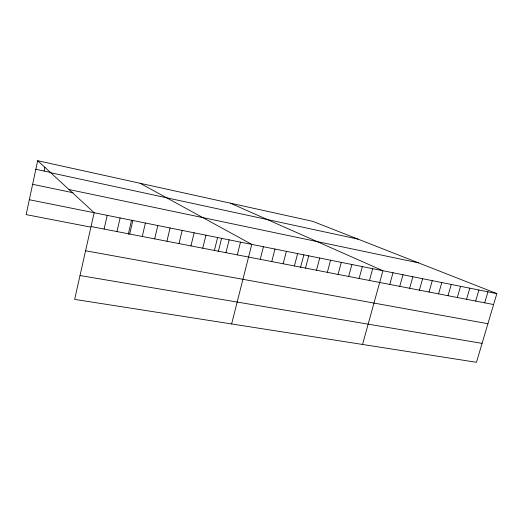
<?xml version="1.0" encoding="UTF-8"?>
<svg xmlns="http://www.w3.org/2000/svg" width="523" height="523" viewBox="0 0 523 523"><rect width="100%" height="100%" fill="white"/><g stroke="black" fill="none" stroke-linecap="round" stroke-linejoin="round"><path stroke-width="0.78" d="M37.676 160.705L94.153 212.711L74.639 299.378L476.466 362.295L496.85 293.612L312.643 221.314L37.676 160.705L26.15 214.613L90.191 227.002M44.095 171.047L44.932 167.17M104.09 229.067L107.215 215.339M116.975 231.565L120.113 217.928M128.259 234.369L131.528 220.255M129.697 234.029L132.842 220.484M142.263 236.468L145.414 223.007M154.664 238.867L157.822 225.505M166.909 241.24L170.08 227.963M179.01 243.587L182.181 230.395M190.954 245.902L194.138 232.8M202.754 248.19L205.944 235.173M214.417 250.445L217.607 237.514M218.268 251.779L221.595 238.344M225.929 252.681L229.133 239.828M237.311 254.884L240.515 242.116M231.63 323.959L251.759 244.372L140.099 183.279M260.232 259.323L263.442 246.719M271.757 261.559L274.98 249.04M283.152 263.769L286.375 251.328M294.403 265.946L297.626 253.59M300.49 267.684L303.85 254.871M305.51 268.096L308.74 255.825M316.493 270.228L319.723 258.029M327.339 272.326L330.575 260.206M338.054 274.405L341.29 262.363M348.645 276.458L351.887 264.488M359.105 278.484L362.347 266.593M369.447 280.485L372.69 268.672M362.537 344.461L382.914 270.724L230.303 203.166M389.772 284.427L393.015 272.751M399.755 286.362L403.004 274.758M409.627 288.271L412.876 276.739M419.381 290.16L422.63 278.7M429.03 292.03L432.279 280.642M438.568 293.88L441.817 282.557M447.995 295.711L451.244 284.453M457.324 297.515L460.573 286.323M466.542 299.3L469.791 288.18M475.662 301.071L478.911 290.01M484.684 302.817L487.933 291.821M80.006 275.543L482.082 343.369M85.582 250.779L487.913 323.73M91.041 226.544L493.607 304.543M29.334 199.721L496.85 293.612M68.997 189.542L418.42 262.834M32.629 184.305L73.194 192.765M35.845 169.262L50.79 172.492M50.777 172.767L358.059 239.135"/></g></svg>
